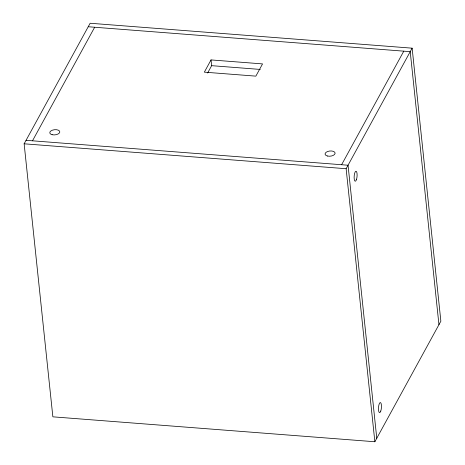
<?xml version="1.0" encoding="UTF-8"?>
<svg xmlns="http://www.w3.org/2000/svg" width="465" height="465" viewBox="0 0 465 465"><rect width="100%" height="100%" fill="white"/><g stroke="black" fill="none" stroke-linecap="round" stroke-linejoin="round"><path stroke-width="0.7" d="M24.139 143.807L90.14 23.25L412.135 48.168L440.861 321.193L374.86 441.75L52.865 416.832L24.139 143.807L346.134 168.719L412.135 48.168M32.492 140.808L94.668 27.243M211.029 59.921L204.338 72.151L255.855 76.138L262.551 63.908L211.029 59.921L211.639 65.67L207.617 73.011M341.606 164.726L403.783 51.162M88.228 26.743L410.223 51.662L438.948 324.692M211.639 65.67L260.295 69.436M26.052 140.308L348.047 165.226L376.772 438.257M346.134 168.719L374.86 441.75M380.771 411.077A5.057 1.459 -85.6 0 0 380.655 402.69A5.057 1.459 -85.6 0 0 378.458 409.008A5.057 1.459 -85.6 0 0 380.771 411.077M356.428 179.705A5.039 1.453 -85.6 0 0 356.312 171.353A5.039 1.453 -85.6 0 0 354.127 177.647A5.039 1.453 -85.6 0 0 356.428 179.705M327.447 156.025A5.057 2.61 -6 0 0 335.12 153.276A5.057 2.61 -6 0 0 327.686 151.474A5.057 2.61 -6 0 0 327.447 156.025M52.156 134.716A5.039 2.598 -6 0 0 59.793 131.973A5.039 2.598 -6 0 0 52.388 130.183A5.039 2.598 -6 0 0 52.156 134.716"/></g></svg>
